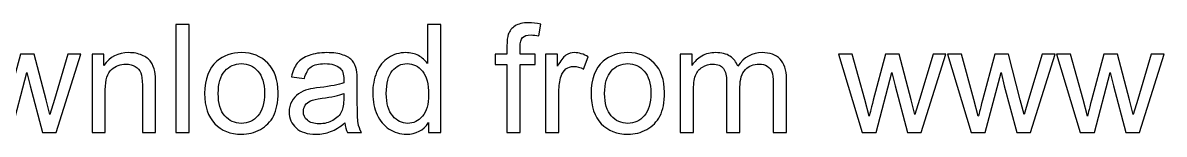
# Model space of a CAD drawing. Header units: millimetres. Extents: x -353 to 643, y -346 to 129.
# Drawn here: x -112 to 145.8, y -346.4 to -321.2 of the extents above; entities that cross this region are included whole.
import ezdxf

# ---------------------------------------------------------------- set-up
doc = ezdxf.new("R2010")
doc.units = ezdxf.units.MM
doc.header["$MEASUREMENT"] = 0
doc.layers.add('Layer 1', color=7, linetype='Continuous')

msp = doc.modelspace()

# ---------------------------------------------------------------- linework, layer by layer
at = {"layer": 'Layer 1', "color": 250}
for points, knots in [([(-77.4974, -346.0215), (-77.4974, -346.0215), (-77.4974, -321.5844), (-77.4974, -321.5844), (-77.4974, -321.5844), (-77.4974, -321.5844), (-74.4939, -321.5844), (-74.4939, -321.5844), (-74.4939, -321.5844), (-74.4939, -321.5844), (-74.4939, -346.0215), (-74.4939, -346.0215), (-74.4939, -346.0215), (-74.4939, -346.0215), (-77.4974, -346.0215), (-77.4974, -346.0215)], [0, 0, 0, 0, 0.2, 0.2, 0.2, 0.2, 0.4, 0.4, 0.4, 0.4, 0.6, 0.6, 0.6, 0.6, 1, 1, 1, 1]), ([(-20.4491, -346.0215), (-20.4491, -346.0215), (-20.4491, -343.7746), (-20.4491, -343.7746), (-20.4491, -343.7746), (-21.5697, -345.5209), (-23.2193, -346.3969), (-25.3979, -346.3969), (-25.3979, -346.3969), (-26.8086, -346.3969), (-28.1056, -346.0101), (-29.2831, -345.2308), (-29.2831, -345.2308), (-30.4662, -344.4572), (-31.382, -343.3707), (-32.0362, -341.9828), (-32.0362, -341.9828), (-32.6847, -340.5891), (-33.0089, -338.9907), (-33.0089, -337.1818), (-33.0089, -337.1818), (-33.0089, -335.4184), (-32.7131, -333.82), (-32.1272, -332.3809), (-32.1272, -332.3809), (-31.5356, -330.9474), (-30.6539, -329.8439), (-29.4765, -329.0816), (-29.4765, -329.0816), (-28.3047, -328.3137), (-26.985, -327.9326), (-25.5344, -327.9326), (-25.5344, -327.9326), (-24.465, -327.9326), (-23.5151, -328.1601), (-22.6846, -328.6095), (-22.6846, -328.6095), (-21.8541, -329.0589), (-21.1772, -329.6505), (-20.6539, -330.3729), (-20.6539, -330.3729), (-20.6539, -330.3729), (-20.6539, -321.5844), (-20.6539, -321.5844), (-20.6539, -321.5844), (-20.6539, -321.5844), (-17.6504, -321.5844), (-17.6504, -321.5844), (-17.6504, -321.5844), (-17.6504, -321.5844), (-17.6504, -346.0215), (-17.6504, -346.0215), (-17.6504, -346.0215), (-17.6504, -346.0215), (-20.4491, -346.0215), (-20.4491, -346.0215)], [0, 0, 0, 0, 0.06666667, 0.06666667, 0.06666667, 0.06666667, 0.13333333, 0.13333333, 0.13333333, 0.13333333, 0.2, 0.2, 0.2, 0.2, 0.26666667, 0.26666667, 0.26666667, 0.26666667, 0.33333333, 0.33333333, 0.33333333, 0.33333333, 0.4, 0.4, 0.4, 0.4, 0.46666667, 0.46666667, 0.46666667, 0.46666667, 0.53333333, 0.53333333, 0.53333333, 0.53333333, 0.6, 0.6, 0.6, 0.6, 0.66666667, 0.66666667, 0.66666667, 0.66666667, 0.73333333, 0.73333333, 0.73333333, 0.73333333, 0.8, 0.8, 0.8, 0.8, 0.86666667, 0.86666667, 0.86666667, 0.86666667, 1, 1, 1, 1]), ([(-2.7014, -346.0215), (-2.7014, -346.0215), (-2.7014, -330.6289), (-2.7014, -330.6289), (-2.7014, -330.6289), (-2.7014, -330.6289), (-5.3635, -330.6289), (-5.3635, -330.6289), (-5.3635, -330.6289), (-5.3635, -330.6289), (-5.3635, -328.308), (-5.3635, -328.308), (-5.3635, -328.308), (-5.3635, -328.308), (-2.7014, -328.308), (-2.7014, -328.308), (-2.7014, -328.308), (-2.7014, -328.308), (-2.7014, -326.4309), (-2.7014, -326.4309), (-2.7014, -326.4309), (-2.7014, -325.242), (-2.599, -324.3603), (-2.3885, -323.7858), (-2.3885, -323.7858), (-2.0984, -323.0122), (-1.5979, -322.3808), (-0.8697, -321.8973), (-0.8697, -321.8973), (-0.1473, -321.4138), (0.8709, -321.1749), (2.1792, -321.1749), (2.1792, -321.1749), (3.0268, -321.1749), (3.9596, -321.2773), (4.9835, -321.4763), (4.9835, -321.4763), (4.9835, -321.4763), (4.5342, -324.1044), (4.5342, -324.1044), (4.5342, -324.1044), (3.9085, -323.9963), (3.3226, -323.9394), (2.7651, -323.9394), (2.7651, -323.9394), (1.855, -323.9394), (1.2122, -324.1328), (0.8311, -324.5196), (0.8311, -324.5196), (0.4556, -324.9064), (0.2679, -325.6288), (0.2679, -326.6869), (0.2679, -326.6869), (0.2679, -326.6869), (0.2679, -328.308), (0.2679, -328.308), (0.2679, -328.308), (0.2679, -328.308), (3.715, -328.308), (3.715, -328.308), (3.715, -328.308), (3.715, -328.308), (3.715, -330.6289), (3.715, -330.6289), (3.715, -330.6289), (3.715, -330.6289), (0.302, -330.6289), (0.302, -330.6289), (0.302, -330.6289), (0.302, -330.6289), (0.302, -346.0215), (0.302, -346.0215), (0.302, -346.0215), (0.302, -346.0215), (-2.7014, -346.0215), (-2.7014, -346.0215)], [0, 0, 0, 0, 0.05, 0.05, 0.05, 0.05, 0.1, 0.1, 0.1, 0.1, 0.15, 0.15, 0.15, 0.15, 0.2, 0.2, 0.2, 0.2, 0.25, 0.25, 0.25, 0.25, 0.3, 0.3, 0.3, 0.3, 0.35, 0.35, 0.35, 0.35, 0.4, 0.4, 0.4, 0.4, 0.45, 0.45, 0.45, 0.45, 0.5, 0.5, 0.5, 0.5, 0.55, 0.55, 0.55, 0.55, 0.6, 0.6, 0.6, 0.6, 0.65, 0.65, 0.65, 0.65, 0.7, 0.7, 0.7, 0.7, 0.75, 0.75, 0.75, 0.75, 0.8, 0.8, 0.8, 0.8, 0.85, 0.85, 0.85, 0.85, 0.9, 0.9, 0.9, 0.9, 1, 1, 1, 1]), ([(-117.8732, -346.0215), (-117.8732, -346.0215), (-123.2259, -328.308), (-123.2259, -328.308), (-123.2259, -328.308), (-123.2259, -328.308), (-120.0859, -328.308), (-120.0859, -328.308), (-120.0859, -328.308), (-120.0859, -328.308), (-117.2588, -338.53), (-117.2588, -338.53), (-117.2588, -338.53), (-117.2588, -338.53), (-116.2577, -342.3355), (-116.2577, -342.3355), (-116.2577, -342.3355), (-116.2178, -342.1477), (-115.9107, -340.9304), (-115.3418, -338.6836), (-115.3418, -338.6836), (-115.3418, -338.6836), (-112.5375, -328.308), (-112.5375, -328.308), (-112.5375, -328.308), (-112.5375, -328.308), (-109.4601, -328.308), (-109.4601, -328.308), (-109.4601, -328.308), (-109.4601, -328.308), (-106.7923, -338.5925), (-106.7923, -338.5925), (-106.7923, -338.5925), (-106.7923, -338.5925), (-105.922, -341.9657), (-105.922, -341.9657), (-105.922, -341.9657), (-105.922, -341.9657), (-104.9038, -338.547), (-104.9038, -338.547), (-104.9038, -338.547), (-104.9038, -338.547), (-101.8434, -328.308), (-101.8434, -328.308), (-101.8434, -328.308), (-101.8434, -328.308), (-98.9253, -328.308), (-98.9253, -328.308), (-98.9253, -328.308), (-98.9253, -328.308), (-104.4828, -346.0215), (-104.4828, -346.0215), (-104.4828, -346.0215), (-104.4828, -346.0215), (-107.5886, -346.0215), (-107.5886, -346.0215), (-107.5886, -346.0215), (-107.5886, -346.0215), (-110.3987, -335.4241), (-110.3987, -335.4241), (-110.3987, -335.4241), (-110.3987, -335.4241), (-111.1097, -332.3923), (-111.1097, -332.3923), (-111.1097, -332.3923), (-111.1097, -332.3923), (-114.6934, -346.0215), (-114.6934, -346.0215), (-114.6934, -346.0215), (-114.6934, -346.0215), (-117.8732, -346.0215), (-117.8732, -346.0215)], [0, 0, 0, 0, 0.05263158, 0.05263158, 0.05263158, 0.05263158, 0.10526316, 0.10526316, 0.10526316, 0.10526316, 0.15789474, 0.15789474, 0.15789474, 0.15789474, 0.21052632, 0.21052632, 0.21052632, 0.21052632, 0.26315789, 0.26315789, 0.26315789, 0.26315789, 0.31578947, 0.31578947, 0.31578947, 0.31578947, 0.36842105, 0.36842105, 0.36842105, 0.36842105, 0.42105263, 0.42105263, 0.42105263, 0.42105263, 0.47368421, 0.47368421, 0.47368421, 0.47368421, 0.52631579, 0.52631579, 0.52631579, 0.52631579, 0.57894737, 0.57894737, 0.57894737, 0.57894737, 0.63157895, 0.63157895, 0.63157895, 0.63157895, 0.68421053, 0.68421053, 0.68421053, 0.68421053, 0.73684211, 0.73684211, 0.73684211, 0.73684211, 0.78947368, 0.78947368, 0.78947368, 0.78947368, 0.84210526, 0.84210526, 0.84210526, 0.84210526, 0.89473684, 0.89473684, 0.89473684, 0.89473684, 1, 1, 1, 1]), ([(-96.4111, -346.0215), (-96.4111, -346.0215), (-96.4111, -328.308), (-96.4111, -328.308), (-96.4111, -328.308), (-96.4111, -328.308), (-93.7149, -328.308), (-93.7149, -328.308), (-93.7149, -328.308), (-93.7149, -328.308), (-93.7149, -330.8223), (-93.7149, -330.8223), (-93.7149, -330.8223), (-92.4179, -328.8939), (-90.5408, -327.9326), (-88.0891, -327.9326), (-88.0891, -327.9326), (-87.0197, -327.9326), (-86.0413, -328.126), (-85.1482, -328.5071), (-85.1482, -328.5071), (-84.2552, -328.8882), (-83.5839, -329.3945), (-83.1402, -330.0145), (-83.1402, -330.0145), (-82.6965, -330.6346), (-82.3837, -331.374), (-82.2074, -332.2273), (-82.2074, -332.2273), (-82.0993, -332.7847), (-82.0424, -333.7575), (-82.0424, -335.1454), (-82.0424, -335.1454), (-82.0424, -335.1454), (-82.0424, -346.0215), (-82.0424, -346.0215), (-82.0424, -346.0215), (-82.0424, -346.0215), (-85.0458, -346.0215), (-85.0458, -346.0215), (-85.0458, -346.0215), (-85.0458, -346.0215), (-85.0458, -335.2592), (-85.0458, -335.2592), (-85.0458, -335.2592), (-85.0458, -334.0362), (-85.1596, -333.1204), (-85.3928, -332.5174), (-85.3928, -332.5174), (-85.626, -331.9144), (-86.0413, -331.4309), (-86.6329, -331.0669), (-86.6329, -331.0669), (-87.2245, -330.7085), (-87.9241, -330.5265), (-88.7205, -330.5265), (-88.7205, -330.5265), (-89.9947, -330.5265), (-91.0925, -330.9304), (-92.0197, -331.7438), (-92.0197, -331.7438), (-92.9469, -332.5515), (-93.4077, -334.0931), (-93.4077, -336.357), (-93.4077, -336.357), (-93.4077, -336.357), (-93.4077, -346.0215), (-93.4077, -346.0215), (-93.4077, -346.0215), (-93.4077, -346.0215), (-96.4111, -346.0215), (-96.4111, -346.0215)], [0, 0, 0, 0, 0.05263158, 0.05263158, 0.05263158, 0.05263158, 0.10526316, 0.10526316, 0.10526316, 0.10526316, 0.15789474, 0.15789474, 0.15789474, 0.15789474, 0.21052632, 0.21052632, 0.21052632, 0.21052632, 0.26315789, 0.26315789, 0.26315789, 0.26315789, 0.31578947, 0.31578947, 0.31578947, 0.31578947, 0.36842105, 0.36842105, 0.36842105, 0.36842105, 0.42105263, 0.42105263, 0.42105263, 0.42105263, 0.47368421, 0.47368421, 0.47368421, 0.47368421, 0.52631579, 0.52631579, 0.52631579, 0.52631579, 0.57894737, 0.57894737, 0.57894737, 0.57894737, 0.63157895, 0.63157895, 0.63157895, 0.63157895, 0.68421053, 0.68421053, 0.68421053, 0.68421053, 0.73684211, 0.73684211, 0.73684211, 0.73684211, 0.78947368, 0.78947368, 0.78947368, 0.78947368, 0.84210526, 0.84210526, 0.84210526, 0.84210526, 0.89473684, 0.89473684, 0.89473684, 0.89473684, 1, 1, 1, 1]), ([(-70.9729, -337.1648), (-70.9729, -333.894), (-70.0628, -331.4707), (-68.2368, -329.8951), (-68.2368, -329.8951), (-66.718, -328.5868), (-64.858, -327.9326), (-62.6679, -327.9326), (-62.6679, -327.9326), (-60.239, -327.9326), (-58.2481, -328.729), (-56.7009, -330.3217), (-56.7009, -330.3217), (-55.1593, -331.9087), (-54.3857, -334.1101), (-54.3857, -336.9145), (-54.3857, -336.9145), (-54.3857, -339.1898), (-54.727, -340.9759), (-55.4096, -342.2786), (-55.4096, -342.2786), (-56.0922, -343.5812), (-57.0877, -344.5937), (-58.396, -345.3161), (-58.396, -345.3161), (-59.6986, -346.0386), (-61.1264, -346.3969), (-62.6679, -346.3969), (-62.6679, -346.3969), (-65.1481, -346.3969), (-67.1504, -345.6063), (-68.6805, -344.0192), (-68.6805, -344.0192), (-70.2107, -342.4322), (-70.9729, -340.1455), (-70.9729, -337.1648)], [0, 0, 0, 0, 0.1, 0.1, 0.1, 0.1, 0.2, 0.2, 0.2, 0.2, 0.3, 0.3, 0.3, 0.3, 0.4, 0.4, 0.4, 0.4, 0.5, 0.5, 0.5, 0.5, 0.6, 0.6, 0.6, 0.6, 0.7, 0.7, 0.7, 0.7, 0.8, 0.8, 0.8, 0.8, 1, 1, 1, 1]), ([(-39.2946, -343.8031), (-40.4095, -344.753), (-41.4846, -345.4185), (-42.5141, -345.811), (-42.5141, -345.811), (-43.5437, -346.2035), (-44.6473, -346.3969), (-45.8304, -346.3969), (-45.8304, -346.3969), (-47.7759, -346.3969), (-49.2719, -345.9248), (-50.3185, -344.9748), (-50.3185, -344.9748), (-51.3652, -344.0306), (-51.8885, -342.819), (-51.8885, -341.3457), (-51.8885, -341.3457), (-51.8885, -340.4811), (-51.6894, -339.6904), (-51.2969, -338.9737), (-51.2969, -338.9737), (-50.8988, -338.2569), (-50.3811, -337.6881), (-49.744, -337.2558), (-49.744, -337.2558), (-49.1012, -336.8235), (-48.3845, -336.4935), (-47.5825, -336.2717), (-47.5825, -336.2717), (-46.9909, -336.1181), (-46.0978, -335.9702), (-44.9089, -335.8223), (-44.9089, -335.8223), (-42.4857, -335.5379), (-40.6939, -335.1909), (-39.5505, -334.7927), (-39.5505, -334.7927), (-39.5391, -334.3832), (-39.5335, -334.1215), (-39.5335, -334.0134), (-39.5335, -334.0134), (-39.5335, -332.7961), (-39.8179, -331.9372), (-40.3867, -331.4366), (-40.3867, -331.4366), (-41.1546, -330.7597), (-42.298, -330.4241), (-43.8111, -330.4241), (-43.8111, -330.4241), (-45.2275, -330.4241), (-46.2741, -330.6744), (-46.9454, -331.1693), (-46.9454, -331.1693), (-47.6223, -331.6641), (-48.1172, -332.5402), (-48.4414, -333.803), (-48.4414, -333.803), (-48.4414, -333.803), (-51.3766, -333.3934), (-51.3766, -333.3934), (-51.3766, -333.3934), (-51.1092, -332.1363), (-50.6712, -331.1181), (-50.0569, -330.3445), (-50.0569, -330.3445), (-49.4425, -329.5708), (-48.5552, -328.9793), (-47.3947, -328.5583), (-47.3947, -328.5583), (-46.24, -328.1431), (-44.8919, -327.9326), (-43.3674, -327.9326), (-43.3674, -327.9326), (-41.8543, -327.9326), (-40.6199, -328.1089), (-39.67, -328.4673), (-39.67, -328.4673), (-38.7257, -328.8257), (-38.0261, -329.2694), (-37.5824, -329.8098), (-37.5824, -329.8098), (-37.1387, -330.3501), (-36.8258, -331.0327), (-36.6438, -331.8576), (-36.6438, -331.8576), (-36.5471, -332.3695), (-36.4959, -333.291), (-36.4959, -334.6164), (-36.4959, -334.6164), (-36.4959, -334.6164), (-36.4959, -338.5982), (-36.4959, -338.5982), (-36.4959, -338.5982), (-36.4959, -341.3798), (-36.4333, -343.1375), (-36.3082, -343.8827), (-36.3082, -343.8827), (-36.1887, -344.6279), (-35.9384, -345.3389), (-35.5744, -346.0215), (-35.5744, -346.0215), (-35.5744, -346.0215), (-38.7143, -346.0215), (-38.7143, -346.0215), (-38.7143, -346.0215), (-39.0158, -345.3901), (-39.2092, -344.6506), (-39.2946, -343.8031)], [0, 0, 0, 0, 0.03571429, 0.03571429, 0.03571429, 0.03571429, 0.07142857, 0.07142857, 0.07142857, 0.07142857, 0.10714286, 0.10714286, 0.10714286, 0.10714286, 0.14285714, 0.14285714, 0.14285714, 0.14285714, 0.17857143, 0.17857143, 0.17857143, 0.17857143, 0.21428571, 0.21428571, 0.21428571, 0.21428571, 0.25, 0.25, 0.25, 0.25, 0.28571429, 0.28571429, 0.28571429, 0.28571429, 0.32142857, 0.32142857, 0.32142857, 0.32142857, 0.35714286, 0.35714286, 0.35714286, 0.35714286, 0.39285714, 0.39285714, 0.39285714, 0.39285714, 0.42857143, 0.42857143, 0.42857143, 0.42857143, 0.46428571, 0.46428571, 0.46428571, 0.46428571, 0.5, 0.5, 0.5, 0.5, 0.53571429, 0.53571429, 0.53571429, 0.53571429, 0.57142857, 0.57142857, 0.57142857, 0.57142857, 0.60714286, 0.60714286, 0.60714286, 0.60714286, 0.64285714, 0.64285714, 0.64285714, 0.64285714, 0.67857143, 0.67857143, 0.67857143, 0.67857143, 0.71428571, 0.71428571, 0.71428571, 0.71428571, 0.75, 0.75, 0.75, 0.75, 0.78571429, 0.78571429, 0.78571429, 0.78571429, 0.82142857, 0.82142857, 0.82142857, 0.82142857, 0.85714286, 0.85714286, 0.85714286, 0.85714286, 0.89285714, 0.89285714, 0.89285714, 0.89285714, 0.92857143, 0.92857143, 0.92857143, 0.92857143, 1, 1, 1, 1]), ([(6.0302, -346.0215), (6.0302, -346.0215), (6.0302, -328.308), (6.0302, -328.308), (6.0302, -328.308), (6.0302, -328.308), (8.7265, -328.308), (8.7265, -328.308), (8.7265, -328.308), (8.7265, -328.308), (8.7265, -331.0214), (8.7265, -331.0214), (8.7265, -331.0214), (9.4148, -329.7642), (10.0519, -328.9337), (10.6378, -328.5356), (10.6378, -328.5356), (11.2237, -328.1317), (11.8665, -327.9326), (12.5661, -327.9326), (12.5661, -327.9326), (13.5787, -327.9326), (14.6083, -328.2511), (15.6549, -328.8826), (15.6549, -328.8826), (15.6549, -328.8826), (14.5855, -331.6528), (14.5855, -331.6528), (14.5855, -331.6528), (13.8574, -331.2432), (13.1293, -331.0384), (12.4012, -331.0384), (12.4012, -331.0384), (11.747, -331.0384), (11.1611, -331.2375), (10.6435, -331.63), (10.6435, -331.63), (10.1258, -332.0225), (9.7561, -332.5686), (9.5343, -333.2683), (9.5343, -333.2683), (9.1987, -334.332), (9.0337, -335.4981), (9.0337, -336.7666), (9.0337, -336.7666), (9.0337, -336.7666), (9.0337, -346.0215), (9.0337, -346.0215), (9.0337, -346.0215), (9.0337, -346.0215), (6.0302, -346.0215), (6.0302, -346.0215)], [0, 0, 0, 0, 0.07142857, 0.07142857, 0.07142857, 0.07142857, 0.14285714, 0.14285714, 0.14285714, 0.14285714, 0.21428571, 0.21428571, 0.21428571, 0.21428571, 0.28571429, 0.28571429, 0.28571429, 0.28571429, 0.35714286, 0.35714286, 0.35714286, 0.35714286, 0.42857143, 0.42857143, 0.42857143, 0.42857143, 0.5, 0.5, 0.5, 0.5, 0.57142857, 0.57142857, 0.57142857, 0.57142857, 0.64285714, 0.64285714, 0.64285714, 0.64285714, 0.71428571, 0.71428571, 0.71428571, 0.71428571, 0.78571429, 0.78571429, 0.78571429, 0.78571429, 0.85714286, 0.85714286, 0.85714286, 0.85714286, 1, 1, 1, 1]), ([(16.3034, -337.1648), (16.3034, -333.894), (17.2135, -331.4707), (19.0395, -329.8951), (19.0395, -329.8951), (20.5583, -328.5868), (22.4183, -327.9326), (24.6084, -327.9326), (24.6084, -327.9326), (27.0373, -327.9326), (29.0282, -328.729), (30.5754, -330.3217), (30.5754, -330.3217), (32.117, -331.9087), (32.8906, -334.1101), (32.8906, -336.9145), (32.8906, -336.9145), (32.8906, -339.1898), (32.5493, -340.9759), (31.8667, -342.2786), (31.8667, -342.2786), (31.1841, -343.5812), (30.1886, -344.5937), (28.8803, -345.3161), (28.8803, -345.3161), (27.5777, -346.0386), (26.1499, -346.3969), (24.6084, -346.3969), (24.6084, -346.3969), (22.1282, -346.3969), (20.1259, -345.6063), (18.5958, -344.0192), (18.5958, -344.0192), (17.0656, -342.4322), (16.3034, -340.1455), (16.3034, -337.1648)], [0, 0, 0, 0, 0.1, 0.1, 0.1, 0.1, 0.2, 0.2, 0.2, 0.2, 0.3, 0.3, 0.3, 0.3, 0.4, 0.4, 0.4, 0.4, 0.5, 0.5, 0.5, 0.5, 0.6, 0.6, 0.6, 0.6, 0.7, 0.7, 0.7, 0.7, 0.8, 0.8, 0.8, 0.8, 1, 1, 1, 1]), ([(36.4117, -346.0215), (36.4117, -346.0215), (36.4117, -328.308), (36.4117, -328.308), (36.4117, -328.308), (36.4117, -328.308), (39.1079, -328.308), (39.1079, -328.308), (39.1079, -328.308), (39.1079, -328.308), (39.1079, -330.8109), (39.1079, -330.8109), (39.1079, -330.8109), (39.6597, -329.9463), (40.3992, -329.2466), (41.3207, -328.7233), (41.3207, -328.7233), (42.2422, -328.1943), (43.2889, -327.9326), (44.4664, -327.9326), (44.4664, -327.9326), (45.7747, -327.9326), (46.8498, -328.2056), (47.686, -328.746), (47.686, -328.746), (48.5221, -329.2921), (49.1137, -330.0487), (49.455, -331.0271), (49.455, -331.0271), (50.8657, -328.9622), (52.6917, -327.9326), (54.9443, -327.9326), (54.9443, -327.9326), (56.7077, -327.9326), (58.0672, -328.4161), (59.0114, -329.3888), (59.0114, -329.3888), (59.9614, -330.3615), (60.4392, -331.8576), (60.4392, -333.8769), (60.4392, -333.8769), (60.4392, -333.8769), (60.4392, -346.0215), (60.4392, -346.0215), (60.4392, -346.0215), (60.4392, -346.0215), (57.4358, -346.0215), (57.4358, -346.0215), (57.4358, -346.0215), (57.4358, -346.0215), (57.4358, -334.8724), (57.4358, -334.8724), (57.4358, -334.8724), (57.4358, -333.6778), (57.3334, -332.8132), (57.14, -332.2842), (57.14, -332.2842), (56.9466, -331.7552), (56.5939, -331.3342), (56.0762, -331.01), (56.0762, -331.01), (55.5643, -330.6858), (54.9613, -330.5265), (54.273, -330.5265), (54.273, -330.5265), (53.0216, -330.5265), (51.9863, -330.9417), (51.1615, -331.7665), (51.1615, -331.7665), (50.3367, -332.597), (49.9272, -333.9224), (49.9272, -335.7427), (49.9272, -335.7427), (49.9272, -335.7427), (49.9272, -346.0215), (49.9272, -346.0215), (49.9272, -346.0215), (49.9272, -346.0215), (46.9237, -346.0215), (46.9237, -346.0215), (46.9237, -346.0215), (46.9237, -346.0215), (46.9237, -334.5254), (46.9237, -334.5254), (46.9237, -334.5254), (46.9237, -333.1943), (46.6791, -332.1932), (46.1899, -331.5276), (46.1899, -331.5276), (45.7007, -330.8621), (44.8987, -330.5265), (43.7894, -330.5265), (43.7894, -330.5265), (42.9476, -330.5265), (42.1683, -330.7483), (41.4515, -331.192), (41.4515, -331.192), (40.7348, -331.6357), (40.2172, -332.2842), (39.8929, -333.1431), (39.8929, -333.1431), (39.5744, -333.9964), (39.4151, -335.2307), (39.4151, -336.8405), (39.4151, -336.8405), (39.4151, -336.8405), (39.4151, -346.0215), (39.4151, -346.0215), (39.4151, -346.0215), (39.4151, -346.0215), (36.4117, -346.0215), (36.4117, -346.0215)], [0, 0, 0, 0, 0.03448276, 0.03448276, 0.03448276, 0.03448276, 0.06896552, 0.06896552, 0.06896552, 0.06896552, 0.10344828, 0.10344828, 0.10344828, 0.10344828, 0.13793103, 0.13793103, 0.13793103, 0.13793103, 0.17241379, 0.17241379, 0.17241379, 0.17241379, 0.20689655, 0.20689655, 0.20689655, 0.20689655, 0.24137931, 0.24137931, 0.24137931, 0.24137931, 0.27586207, 0.27586207, 0.27586207, 0.27586207, 0.31034483, 0.31034483, 0.31034483, 0.31034483, 0.34482759, 0.34482759, 0.34482759, 0.34482759, 0.37931034, 0.37931034, 0.37931034, 0.37931034, 0.4137931, 0.4137931, 0.4137931, 0.4137931, 0.44827586, 0.44827586, 0.44827586, 0.44827586, 0.48275862, 0.48275862, 0.48275862, 0.48275862, 0.51724138, 0.51724138, 0.51724138, 0.51724138, 0.55172414, 0.55172414, 0.55172414, 0.55172414, 0.5862069, 0.5862069, 0.5862069, 0.5862069, 0.62068966, 0.62068966, 0.62068966, 0.62068966, 0.65517241, 0.65517241, 0.65517241, 0.65517241, 0.68965517, 0.68965517, 0.68965517, 0.68965517, 0.72413793, 0.72413793, 0.72413793, 0.72413793, 0.75862069, 0.75862069, 0.75862069, 0.75862069, 0.79310345, 0.79310345, 0.79310345, 0.79310345, 0.82758621, 0.82758621, 0.82758621, 0.82758621, 0.86206897, 0.86206897, 0.86206897, 0.86206897, 0.89655172, 0.89655172, 0.89655172, 0.89655172, 0.93103448, 0.93103448, 0.93103448, 0.93103448, 1, 1, 1, 1]), ([(77.5099, -346.0215), (77.5099, -346.0215), (72.1572, -328.308), (72.1572, -328.308), (72.1572, -328.308), (72.1572, -328.308), (75.2972, -328.308), (75.2972, -328.308), (75.2972, -328.308), (75.2972, -328.308), (78.1243, -338.53), (78.1243, -338.53), (78.1243, -338.53), (78.1243, -338.53), (79.1254, -342.3355), (79.1254, -342.3355), (79.1254, -342.3355), (79.1653, -342.1477), (79.4724, -340.9304), (80.0413, -338.6836), (80.0413, -338.6836), (80.0413, -338.6836), (82.8456, -328.308), (82.8456, -328.308), (82.8456, -328.308), (82.8456, -328.308), (85.923, -328.308), (85.923, -328.308), (85.923, -328.308), (85.923, -328.308), (88.5908, -338.5925), (88.5908, -338.5925), (88.5908, -338.5925), (88.5908, -338.5925), (89.4611, -341.9657), (89.4611, -341.9657), (89.4611, -341.9657), (89.4611, -341.9657), (90.4793, -338.547), (90.4793, -338.547), (90.4793, -338.547), (90.4793, -338.547), (93.5397, -328.308), (93.5397, -328.308), (93.5397, -328.308), (93.5397, -328.308), (96.4578, -328.308), (96.4578, -328.308), (96.4578, -328.308), (96.4578, -328.308), (90.9003, -346.0215), (90.9003, -346.0215), (90.9003, -346.0215), (90.9003, -346.0215), (87.7945, -346.0215), (87.7945, -346.0215), (87.7945, -346.0215), (87.7945, -346.0215), (84.9844, -335.4241), (84.9844, -335.4241), (84.9844, -335.4241), (84.9844, -335.4241), (84.2734, -332.3923), (84.2734, -332.3923), (84.2734, -332.3923), (84.2734, -332.3923), (80.6897, -346.0215), (80.6897, -346.0215), (80.6897, -346.0215), (80.6897, -346.0215), (77.5099, -346.0215), (77.5099, -346.0215)], [0, 0, 0, 0, 0.05263158, 0.05263158, 0.05263158, 0.05263158, 0.10526316, 0.10526316, 0.10526316, 0.10526316, 0.15789474, 0.15789474, 0.15789474, 0.15789474, 0.21052632, 0.21052632, 0.21052632, 0.21052632, 0.26315789, 0.26315789, 0.26315789, 0.26315789, 0.31578947, 0.31578947, 0.31578947, 0.31578947, 0.36842105, 0.36842105, 0.36842105, 0.36842105, 0.42105263, 0.42105263, 0.42105263, 0.42105263, 0.47368421, 0.47368421, 0.47368421, 0.47368421, 0.52631579, 0.52631579, 0.52631579, 0.52631579, 0.57894737, 0.57894737, 0.57894737, 0.57894737, 0.63157895, 0.63157895, 0.63157895, 0.63157895, 0.68421053, 0.68421053, 0.68421053, 0.68421053, 0.73684211, 0.73684211, 0.73684211, 0.73684211, 0.78947368, 0.78947368, 0.78947368, 0.78947368, 0.84210526, 0.84210526, 0.84210526, 0.84210526, 0.89473684, 0.89473684, 0.89473684, 0.89473684, 1, 1, 1, 1]), ([(102.1574, -346.0215), (102.1574, -346.0215), (96.8047, -328.308), (96.8047, -328.308), (96.8047, -328.308), (96.8047, -328.308), (99.9447, -328.308), (99.9447, -328.308), (99.9447, -328.308), (99.9447, -328.308), (102.7718, -338.53), (102.7718, -338.53), (102.7718, -338.53), (102.7718, -338.53), (103.7729, -342.3355), (103.7729, -342.3355), (103.7729, -342.3355), (103.8128, -342.1477), (104.1199, -340.9304), (104.6888, -338.6836), (104.6888, -338.6836), (104.6888, -338.6836), (107.4931, -328.308), (107.4931, -328.308), (107.4931, -328.308), (107.4931, -328.308), (110.5705, -328.308), (110.5705, -328.308), (110.5705, -328.308), (110.5705, -328.308), (113.2383, -338.5925), (113.2383, -338.5925), (113.2383, -338.5925), (113.2383, -338.5925), (114.1086, -341.9657), (114.1086, -341.9657), (114.1086, -341.9657), (114.1086, -341.9657), (115.1268, -338.547), (115.1268, -338.547), (115.1268, -338.547), (115.1268, -338.547), (118.1872, -328.308), (118.1872, -328.308), (118.1872, -328.308), (118.1872, -328.308), (121.1053, -328.308), (121.1053, -328.308), (121.1053, -328.308), (121.1053, -328.308), (115.5478, -346.0215), (115.5478, -346.0215), (115.5478, -346.0215), (115.5478, -346.0215), (112.442, -346.0215), (112.442, -346.0215), (112.442, -346.0215), (112.442, -346.0215), (109.6319, -335.4241), (109.6319, -335.4241), (109.6319, -335.4241), (109.6319, -335.4241), (108.9209, -332.3923), (108.9209, -332.3923), (108.9209, -332.3923), (108.9209, -332.3923), (105.3372, -346.0215), (105.3372, -346.0215), (105.3372, -346.0215), (105.3372, -346.0215), (102.1574, -346.0215), (102.1574, -346.0215)], [0, 0, 0, 0, 0.05263158, 0.05263158, 0.05263158, 0.05263158, 0.10526316, 0.10526316, 0.10526316, 0.10526316, 0.15789474, 0.15789474, 0.15789474, 0.15789474, 0.21052632, 0.21052632, 0.21052632, 0.21052632, 0.26315789, 0.26315789, 0.26315789, 0.26315789, 0.31578947, 0.31578947, 0.31578947, 0.31578947, 0.36842105, 0.36842105, 0.36842105, 0.36842105, 0.42105263, 0.42105263, 0.42105263, 0.42105263, 0.47368421, 0.47368421, 0.47368421, 0.47368421, 0.52631579, 0.52631579, 0.52631579, 0.52631579, 0.57894737, 0.57894737, 0.57894737, 0.57894737, 0.63157895, 0.63157895, 0.63157895, 0.63157895, 0.68421053, 0.68421053, 0.68421053, 0.68421053, 0.73684211, 0.73684211, 0.73684211, 0.73684211, 0.78947368, 0.78947368, 0.78947368, 0.78947368, 0.84210526, 0.84210526, 0.84210526, 0.84210526, 0.89473684, 0.89473684, 0.89473684, 0.89473684, 1, 1, 1, 1]), ([(126.8049, -346.0215), (126.8049, -346.0215), (121.4522, -328.308), (121.4522, -328.308), (121.4522, -328.308), (121.4522, -328.308), (124.5922, -328.308), (124.5922, -328.308), (124.5922, -328.308), (124.5922, -328.308), (127.4193, -338.53), (127.4193, -338.53), (127.4193, -338.53), (127.4193, -338.53), (128.4204, -342.3355), (128.4204, -342.3355), (128.4204, -342.3355), (128.4603, -342.1477), (128.7674, -340.9304), (129.3363, -338.6836), (129.3363, -338.6836), (129.3363, -338.6836), (132.1406, -328.308), (132.1406, -328.308), (132.1406, -328.308), (132.1406, -328.308), (135.218, -328.308), (135.218, -328.308), (135.218, -328.308), (135.218, -328.308), (137.8858, -338.5925), (137.8858, -338.5925), (137.8858, -338.5925), (137.8858, -338.5925), (138.7561, -341.9657), (138.7561, -341.9657), (138.7561, -341.9657), (138.7561, -341.9657), (139.7743, -338.547), (139.7743, -338.547), (139.7743, -338.547), (139.7743, -338.547), (142.8347, -328.308), (142.8347, -328.308), (142.8347, -328.308), (142.8347, -328.308), (145.7528, -328.308), (145.7528, -328.308), (145.7528, -328.308), (145.7528, -328.308), (140.1953, -346.0215), (140.1953, -346.0215), (140.1953, -346.0215), (140.1953, -346.0215), (137.0895, -346.0215), (137.0895, -346.0215), (137.0895, -346.0215), (137.0895, -346.0215), (134.2794, -335.4241), (134.2794, -335.4241), (134.2794, -335.4241), (134.2794, -335.4241), (133.5684, -332.3923), (133.5684, -332.3923), (133.5684, -332.3923), (133.5684, -332.3923), (129.9847, -346.0215), (129.9847, -346.0215), (129.9847, -346.0215), (129.9847, -346.0215), (126.8049, -346.0215), (126.8049, -346.0215)], [0, 0, 0, 0, 0.05263158, 0.05263158, 0.05263158, 0.05263158, 0.10526316, 0.10526316, 0.10526316, 0.10526316, 0.15789474, 0.15789474, 0.15789474, 0.15789474, 0.21052632, 0.21052632, 0.21052632, 0.21052632, 0.26315789, 0.26315789, 0.26315789, 0.26315789, 0.31578947, 0.31578947, 0.31578947, 0.31578947, 0.36842105, 0.36842105, 0.36842105, 0.36842105, 0.42105263, 0.42105263, 0.42105263, 0.42105263, 0.47368421, 0.47368421, 0.47368421, 0.47368421, 0.52631579, 0.52631579, 0.52631579, 0.52631579, 0.57894737, 0.57894737, 0.57894737, 0.57894737, 0.63157895, 0.63157895, 0.63157895, 0.63157895, 0.68421053, 0.68421053, 0.68421053, 0.68421053, 0.73684211, 0.73684211, 0.73684211, 0.73684211, 0.78947368, 0.78947368, 0.78947368, 0.78947368, 0.84210526, 0.84210526, 0.84210526, 0.84210526, 0.89473684, 0.89473684, 0.89473684, 0.89473684, 1, 1, 1, 1]), ([(-67.9012, -337.1705), (-67.9012, -339.4344), (-67.4063, -341.1295), (-66.4166, -342.2501), (-66.4166, -342.2501), (-65.4211, -343.3764), (-64.1754, -343.9396), (-62.6679, -343.9396), (-62.6679, -343.9396), (-61.1776, -343.9396), (-59.9375, -343.3764), (-58.9421, -342.2444), (-58.9421, -342.2444), (-57.9523, -341.1125), (-57.4574, -339.3889), (-57.4574, -337.0738), (-57.4574, -337.0738), (-57.4574, -334.8894), (-57.958, -333.2341), (-58.9535, -332.1135), (-58.9535, -332.1135), (-59.9489, -330.9872), (-61.189, -330.4241), (-62.6679, -330.4241), (-62.6679, -330.4241), (-64.1754, -330.4241), (-65.4211, -330.9815), (-66.4166, -332.1021), (-66.4166, -332.1021), (-67.4063, -333.2228), (-67.9012, -334.9122), (-67.9012, -337.1705)], [0, 0, 0, 0, 0.11111111, 0.11111111, 0.11111111, 0.11111111, 0.22222222, 0.22222222, 0.22222222, 0.22222222, 0.33333333, 0.33333333, 0.33333333, 0.33333333, 0.44444444, 0.44444444, 0.44444444, 0.44444444, 0.55555556, 0.55555556, 0.55555556, 0.55555556, 0.66666667, 0.66666667, 0.66666667, 0.66666667, 0.77777778, 0.77777778, 0.77777778, 0.77777778, 1, 1, 1, 1]), ([(-29.9372, -337.1875), (-29.9372, -339.4515), (-29.4594, -341.1409), (-28.4981, -342.2615), (-28.4981, -342.2615), (-27.5424, -343.3821), (-26.4104, -343.9396), (-25.1078, -343.9396), (-25.1078, -343.9396), (-23.7938, -343.9396), (-22.6789, -343.4049), (-21.7574, -342.3355), (-21.7574, -342.3355), (-20.8416, -341.2661), (-20.3808, -339.6335), (-20.3808, -337.4378), (-20.3808, -337.4378), (-20.3808, -335.026), (-20.8473, -333.2512), (-21.7858, -332.1192), (-21.7858, -332.1192), (-22.7187, -330.9872), (-23.8734, -330.4241), (-25.2443, -330.4241), (-25.2443, -330.4241), (-26.5811, -330.4241), (-27.696, -330.9645), (-28.5948, -332.051), (-28.5948, -332.051), (-29.4878, -333.1374), (-29.9372, -334.8496), (-29.9372, -337.1875)], [0, 0, 0, 0, 0.11111111, 0.11111111, 0.11111111, 0.11111111, 0.22222222, 0.22222222, 0.22222222, 0.22222222, 0.33333333, 0.33333333, 0.33333333, 0.33333333, 0.44444444, 0.44444444, 0.44444444, 0.44444444, 0.55555556, 0.55555556, 0.55555556, 0.55555556, 0.66666667, 0.66666667, 0.66666667, 0.66666667, 0.77777778, 0.77777778, 0.77777778, 0.77777778, 1, 1, 1, 1]), ([(19.3751, -337.1705), (19.3751, -339.4344), (19.87, -341.1295), (20.8597, -342.2501), (20.8597, -342.2501), (21.8552, -343.3764), (23.1009, -343.9396), (24.6084, -343.9396), (24.6084, -343.9396), (26.0987, -343.9396), (27.3388, -343.3764), (28.3342, -342.2444), (28.3342, -342.2444), (29.324, -341.1125), (29.8189, -339.3889), (29.8189, -337.0738), (29.8189, -337.0738), (29.8189, -334.8894), (29.3183, -333.2341), (28.3228, -332.1135), (28.3228, -332.1135), (27.3274, -330.9872), (26.0873, -330.4241), (24.6084, -330.4241), (24.6084, -330.4241), (23.1009, -330.4241), (21.8552, -330.9815), (20.8597, -332.1021), (20.8597, -332.1021), (19.87, -333.2228), (19.3751, -334.9122), (19.3751, -337.1705)], [0, 0, 0, 0, 0.11111111, 0.11111111, 0.11111111, 0.11111111, 0.22222222, 0.22222222, 0.22222222, 0.22222222, 0.33333333, 0.33333333, 0.33333333, 0.33333333, 0.44444444, 0.44444444, 0.44444444, 0.44444444, 0.55555556, 0.55555556, 0.55555556, 0.55555556, 0.66666667, 0.66666667, 0.66666667, 0.66666667, 0.77777778, 0.77777778, 0.77777778, 0.77777778, 1, 1, 1, 1]), ([(-39.5335, -337.1477), (-40.6256, -337.5914), (-42.2639, -337.9668), (-44.4482, -338.274), (-44.4482, -338.274), (-45.6882, -338.4503), (-46.5642, -338.6494), (-47.0762, -338.8713), (-47.0762, -338.8713), (-47.5881, -339.0931), (-47.9806, -339.4173), (-48.2594, -339.8383), (-48.2594, -339.8383), (-48.5381, -340.2649), (-48.6803, -340.737), (-48.6803, -341.2604), (-48.6803, -341.2604), (-48.6803, -342.051), (-48.3788, -342.7166), (-47.7702, -343.2456), (-47.7702, -343.2456), (-47.1615, -343.7746), (-46.2741, -344.042), (-45.108, -344.042), (-45.108, -344.042), (-43.9533, -344.042), (-42.9237, -343.7917), (-42.0193, -343.2854), (-42.0193, -343.2854), (-41.1205, -342.7848), (-40.455, -342.0966), (-40.034, -341.2262), (-40.034, -341.2262), (-39.7098, -340.5493), (-39.5505, -339.5539), (-39.5505, -338.2399), (-39.5505, -338.2399), (-39.5505, -338.2399), (-39.5335, -337.1477), (-39.5335, -337.1477)], [0, 0, 0, 0, 0.09090909, 0.09090909, 0.09090909, 0.09090909, 0.18181818, 0.18181818, 0.18181818, 0.18181818, 0.27272727, 0.27272727, 0.27272727, 0.27272727, 0.36363636, 0.36363636, 0.36363636, 0.36363636, 0.45454545, 0.45454545, 0.45454545, 0.45454545, 0.54545455, 0.54545455, 0.54545455, 0.54545455, 0.63636364, 0.63636364, 0.63636364, 0.63636364, 0.72727273, 0.72727273, 0.72727273, 0.72727273, 0.81818182, 0.81818182, 0.81818182, 0.81818182, 1, 1, 1, 1])]:
    msp.add_open_spline(points, degree=3, knots=knots, dxfattribs=at)

doc.saveas('drawing.dxf')
